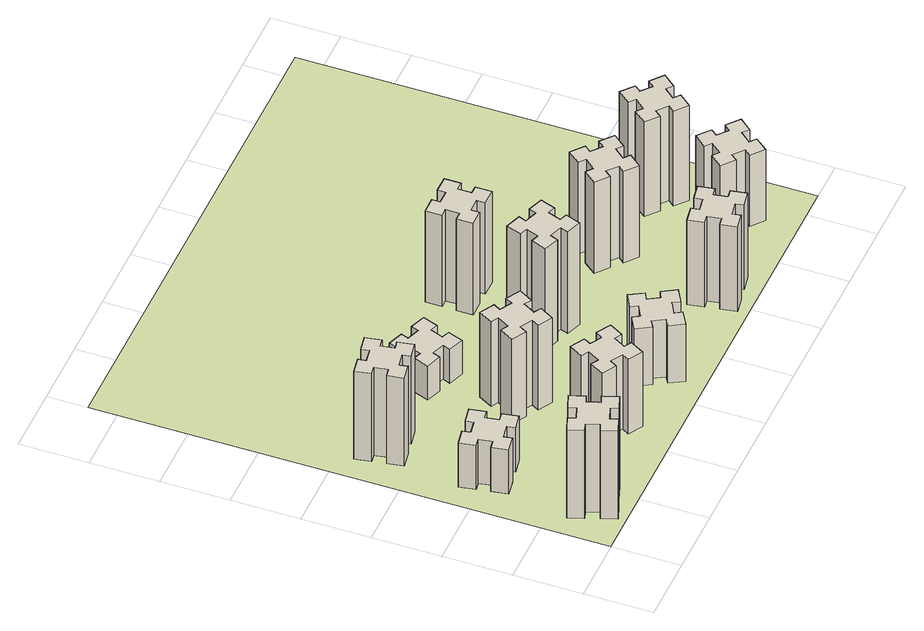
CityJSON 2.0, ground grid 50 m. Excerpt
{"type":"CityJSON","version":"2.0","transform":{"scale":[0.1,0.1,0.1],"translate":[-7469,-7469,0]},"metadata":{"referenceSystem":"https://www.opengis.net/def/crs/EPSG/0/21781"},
"CityObjects":{
"building1":{"type":"Building","attributes":{"class":"1000","function":"1000","usage":"1000","yearOfConstruction":2016,"roofType":"1000","measuredHeight":78,"storeysAboveGround":30,"storeysBelowGround":0},"geometry":[{"type":"Solid","lod":"1","boundaries":[[[[0,1,2,3,4,5,6,7,8,9,10,11,12,13,14,15,16,17,18,19]],[[17,16,20,21]],[[16,15,22,20]],[[15,14,23,22]],[[14,13,24,23]],[[13,12,25,24]],[[12,11,26,25]],[[11,10,27,26]],[[10,9,28,27]],[[9,8,29,28]],[[8,7,30,29]],[[7,6,31,30]],[[6,5,32,31]],[[5,4,33,32]],[[4,3,34,33]],[[3,2,35,34]],[[2,1,36,35]],[[1,0,37,36]],[[0,19,38,37]],[[19,18,39,38]],[[18,17,21,39]],[[24,25,26,27,28,29,30,31,32,33,34,35,36,37,38,39,21,20,22,23]]]]}]},
"building2":{"type":"Building","attributes":{"class":"1000","function":"1000","usage":"1000","yearOfConstruction":2016,"roofType":"1000","measuredHeight":39,"storeysAboveGround":30,"storeysBelowGround":0},"geometry":[{"type":"Solid","lod":"1","boundaries":[[[[40,41,42,43,44,45,46,47,48,49,50,51,52,53,54,55,56,57,58,59]],[[57,56,60,61]],[[56,55,62,60]],[[55,54,63,62]],[[54,53,64,63]],[[53,52,65,64]],[[52,51,66,65]],[[51,50,67,66]],[[50,49,68,67]],[[49,48,69,68]],[[48,47,70,69]],[[47,46,71,70]],[[46,45,72,71]],[[45,44,73,72]],[[44,43,74,73]],[[43,42,75,74]],[[42,41,76,75]],[[41,40,77,76]],[[40,59,78,77]],[[59,58,79,78]],[[58,57,61,79]],[[64,65,66,67,68,69,70,71,72,73,74,75,76,77,78,79,61,60,62,63]]]]}]},
"building3":{"type":"Building","attributes":{"class":"1000","function":"1000","usage":"1000","yearOfConstruction":2016,"roofType":"1000","measuredHeight":78,"storeysAboveGround":30,"storeysBelowGround":0},"geometry":[{"type":"Solid","lod":"1","boundaries":[[[[80,81,82,83,84,85,86,87,88,89,90,91,92,93,94,95,96,97,98,99]],[[97,96,100,101]],[[96,95,102,100]],[[95,94,103,102]],[[94,93,104,103]],[[93,92,105,104]],[[92,91,106,105]],[[91,90,107,106]],[[90,89,108,107]],[[89,88,109,108]],[[88,87,110,109]],[[87,86,111,110]],[[86,85,112,111]],[[85,84,113,112]],[[84,83,114,113]],[[83,82,115,114]],[[82,81,116,115]],[[81,80,117,116]],[[80,99,118,117]],[[99,98,119,118]],[[98,97,101,119]],[[104,105,106,107,108,109,110,111,112,113,114,115,116,117,118,119,101,100,102,103]]]]}]},
"building4":{"type":"Building","attributes":{"class":"1000","function":"1000","usage":"1000","yearOfConstruction":2016,"roofType":"1000","measuredHeight":66,"storeysAboveGround":30,"storeysBelowGround":0},"geometry":[{"type":"Solid","lod":"1","boundaries":[[[[120,121,122,123,124,125,126,127,128,129,130,131,132,133,134,135,136,137,138,139]],[[137,136,140,141]],[[136,135,142,140]],[[135,134,143,142]],[[134,133,144,143]],[[133,132,145,144]],[[132,131,146,145]],[[131,130,147,146]],[[130,129,148,147]],[[129,128,149,148]],[[128,127,150,149]],[[127,126,151,150]],[[126,125,152,151]],[[125,124,153,152]],[[124,123,154,153]],[[123,122,155,154]],[[122,121,156,155]],[[121,120,157,156]],[[120,139,158,157]],[[139,138,159,158]],[[138,137,141,159]],[[144,145,146,147,148,149,150,151,152,153,154,155,156,157,158,159,141,140,142,143]]]]}]},
"building5":{"type":"Building","attributes":{"class":"1000","function":"1000","usage":"1000","yearOfConstruction":2016,"roofType":"1000","measuredHeight":75,"storeysAboveGround":30,"storeysBelowGround":0},"geometry":[{"type":"Solid","lod":"1","boundaries":[[[[160,161,162,163,164,165,166,167,168,169,170,171,172,173,174,175,176,177,178,179]],[[177,176,180,181]],[[176,175,182,180]],[[175,174,183,182]],[[174,173,184,183]],[[173,172,185,184]],[[172,171,186,185]],[[171,170,187,186]],[[170,169,188,187]],[[169,168,189,188]],[[168,167,190,189]],[[167,166,191,190]],[[166,165,192,191]],[[165,164,193,192]],[[164,163,194,193]],[[163,162,195,194]],[[162,161,196,195]],[[161,160,197,196]],[[160,179,198,197]],[[179,178,199,198]],[[178,177,181,199]],[[184,185,186,187,188,189,190,191,192,193,194,195,196,197,198,199,181,180,182,183]]]]}]},
"building6":{"type":"Building","attributes":{"class":"1000","function":"1000","usage":"1000","yearOfConstruction":2016,"roofType":"1000","measuredHeight":30,"storeysAboveGround":30,"storeysBelowGround":0},"geometry":[{"type":"Solid","lod":"1","boundaries":[[[[200,201,202,203,204,205,206,207,208,209,210,211,212,213,214,215,216,217,218,219]],[[217,216,220,221]],[[216,215,222,220]],[[215,214,223,222]],[[214,213,224,223]],[[213,212,225,224]],[[212,211,226,225]],[[211,210,227,226]],[[210,209,228,227]],[[209,208,229,228]],[[208,207,230,229]],[[207,206,231,230]],[[206,205,232,231]],[[205,204,233,232]],[[204,203,234,233]],[[203,202,235,234]],[[202,201,236,235]],[[201,200,237,236]],[[200,219,238,237]],[[219,218,239,238]],[[218,217,221,239]],[[224,225,226,227,228,229,230,231,232,233,234,235,236,237,238,239,221,220,222,223]]]]}]},
"building7":{"type":"Building","attributes":{"class":"1000","function":"1000","usage":"1000","yearOfConstruction":2016,"roofType":"1000","measuredHeight":51,"storeysAboveGround":30,"storeysBelowGround":0},"geometry":[{"type":"Solid","lod":"1","boundaries":[[[[240,241,242,243,244,245,246,247,248,249,250,251,252,253,254,255,256,257,258,259]],[[257,256,260,261]],[[256,255,262,260]],[[255,254,263,262]],[[254,253,264,263]],[[253,252,265,264]],[[252,251,266,265]],[[251,250,267,266]],[[250,249,268,267]],[[249,248,269,268]],[[248,247,270,269]],[[247,246,271,270]],[[246,245,272,271]],[[245,244,273,272]],[[244,243,274,273]],[[243,242,275,274]],[[242,241,276,275]],[[241,240,277,276]],[[240,259,278,277]],[[259,258,279,278]],[[258,257,261,279]],[[264,265,266,267,268,269,270,271,272,273,274,275,276,277,278,279,261,260,262,263]]]]}]},
"building8":{"type":"Building","attributes":{"class":"1000","function":"1000","usage":"1000","yearOfConstruction":2016,"roofType":"1000","measuredHeight":90,"storeysAboveGround":30,"storeysBelowGround":0},"geometry":[{"type":"Solid","lod":"1","boundaries":[[[[280,281,282,283,284,285,286,287,288,289,290,291,292,293,294,295,296,297,298,299]],[[297,296,300,301]],[[296,295,302,300]],[[295,294,303,302]],[[294,293,304,303]],[[293,292,305,304]],[[292,291,306,305]],[[291,290,307,306]],[[290,289,308,307]],[[289,288,309,308]],[[288,287,310,309]],[[287,286,311,310]],[[286,285,312,311]],[[285,284,313,312]],[[284,283,314,313]],[[283,282,315,314]],[[282,281,316,315]],[[281,280,317,316]],[[280,299,318,317]],[[299,298,319,318]],[[298,297,301,319]],[[304,305,306,307,308,309,310,311,312,313,314,315,316,317,318,319,301,300,302,303]]]]}]},
"building9":{"type":"Building","attributes":{"class":"1000","function":"1000","usage":"1000","yearOfConstruction":2016,"roofType":"1000","measuredHeight":81,"storeysAboveGround":30,"storeysBelowGround":0},"geometry":[{"type":"Solid","lod":"1","boundaries":[[[[320,321,322,323,324,325,326,327,328,329,330,331,332,333,334,335,336,337,338,339]],[[337,336,340,341]],[[336,335,342,340]],[[335,334,343,342]],[[334,333,344,343]],[[333,332,345,344]],[[332,331,346,345]],[[331,330,347,346]],[[330,329,348,347]],[[329,328,349,348]],[[328,327,350,349]],[[327,326,351,350]],[[326,325,352,351]],[[325,324,353,352]],[[324,323,354,353]],[[323,322,355,354]],[[322,321,356,355]],[[321,320,357,356]],[[320,339,358,357]],[[339,338,359,358]],[[338,337,341,359]],[[344,345,346,347,348,349,350,351,352,353,354,355,356,357,358,359,341,340,342,343]]]]}]},
"building10":{"type":"Building","attributes":{"class":"1000","function":"1000","usage":"1000","yearOfConstruction":2016,"roofType":"1000","measuredHeight":75,"storeysAboveGround":30,"storeysBelowGround":0},"geometry":[{"type":"Solid","lod":"1","boundaries":[[[[360,361,362,363,364,365,366,367,368,369,370,371,372,373,374,375,376,377,378,379]],[[377,376,380,381]],[[376,375,382,380]],[[375,374,383,382]],[[374,373,384,383]],[[373,372,385,384]],[[372,371,386,385]],[[371,370,387,386]],[[370,369,388,387]],[[369,368,389,388]],[[368,367,390,389]],[[367,366,391,390]],[[366,365,392,391]],[[365,364,393,392]],[[364,363,394,393]],[[363,362,395,394]],[[362,361,396,395]],[[361,360,397,396]],[[360,379,398,397]],[[379,378,399,398]],[[378,377,381,399]],[[384,385,386,387,388,389,390,391,392,393,394,395,396,397,398,399,381,380,382,383]]]]}]},
"building11":{"type":"Building","attributes":{"class":"1000","function":"1000","usage":"1000","yearOfConstruction":2016,"roofType":"1000","measuredHeight":81,"storeysAboveGround":30,"storeysBelowGround":0},"geometry":[{"type":"Solid","lod":"1","boundaries":[[[[400,401,402,403,404,405,406,407,408,409,410,411,412,413,414,415,416,417,418,419]],[[417,416,420,421]],[[416,415,422,420]],[[415,414,423,422]],[[414,413,424,423]],[[413,412,425,424]],[[412,411,426,425]],[[411,410,427,426]],[[410,409,428,427]],[[409,408,429,428]],[[408,407,430,429]],[[407,406,431,430]],[[406,405,432,431]],[[405,404,433,432]],[[404,403,434,433]],[[403,402,435,434]],[[402,401,436,435]],[[401,400,437,436]],[[400,419,438,437]],[[419,418,439,438]],[[418,417,421,439]],[[424,425,426,427,428,429,430,431,432,433,434,435,436,437,438,439,421,420,422,423]]]]}]},
"building12":{"type":"Building","attributes":{"class":"1000","function":"1000","usage":"1000","yearOfConstruction":2016,"roofType":"1000","measuredHeight":63,"storeysAboveGround":30,"storeysBelowGround":0},"geometry":[{"type":"Solid","lod":"1","boundaries":[[[[440,441,442,443,444,445,446,447,448,449,450,451,452,453,454,455,456,457,458,459]],[[457,456,460,461]],[[456,455,462,460]],[[455,454,463,462]],[[454,453,464,463]],[[453,452,465,464]],[[452,451,466,465]],[[451,450,467,466]],[[450,449,468,467]],[[449,448,469,468]],[[448,447,470,469]],[[447,446,471,470]],[[446,445,472,471]],[[445,444,473,472]],[[444,443,474,473]],[[443,442,475,474]],[[442,441,476,475]],[[441,440,477,476]],[[440,459,478,477]],[[459,458,479,478]],[[458,457,461,479]],[[464,465,466,467,468,469,470,471,472,473,474,475,476,477,478,479,461,460,462,463]]]]}]},
"building13":{"type":"Building","attributes":{"class":"1000","function":"1000","usage":"1000","yearOfConstruction":2016,"roofType":"1000","measuredHeight":84,"storeysAboveGround":30,"storeysBelowGround":0},"geometry":[{"type":"Solid","lod":"1","boundaries":[[[[480,481,482,483,484,485,486,487,488,489,490,491,492,493,494,495,496,497,498,499]],[[497,496,500,501]],[[496,495,502,500]],[[495,494,503,502]],[[494,493,504,503]],[[493,492,505,504]],[[492,491,506,505]],[[491,490,507,506]],[[490,489,508,507]],[[489,488,509,508]],[[488,487,510,509]],[[487,486,511,510]],[[486,485,512,511]],[[485,484,513,512]],[[484,483,514,513]],[[483,482,515,514]],[[482,481,516,515]],[[481,480,517,516]],[[480,499,518,517]],[[499,498,519,518]],[[498,497,501,519]],[[504,505,506,507,508,509,510,511,512,513,514,515,516,517,518,519,501,500,502,503]]]]}]},
"landuse1":{"type":"LandUse","attributes":{"name":"plot1","function":"1010"},"geometry":[{"type":"MultiSurface","lod":"1","boundaries":[[[520,521,522,523]]]}]}
},
"vertices":[
[385,396,0],[291,362,0],[270,418,0],[157,377,0],[199,264,0],[255,285,0],[289,191,0],[233,170,0],[274,57,0],[387,99,0],[366,155,0],[460,189,0],[480,133,0],[593,174,0],[552,287,0],[496,266,0],[462,360,0],[518,380,0],[477,493,0],[364,452,0],[462,360,780],[518,380,780],[496,266,780],[552,287,780],[593,174,780],[480,133,780],[460,189,780],[366,155,780],[387,99,780],[274,57,780],[233,170,780],[289,191,780],[255,285,780],[199,264,780],[157,377,780],[270,418,780],[291,362,780],[385,396,780],[364,452,780],[477,493,780],
[405,1132,0],[307,1115,0],[297,1174,0],[178,1153,0],[199,1035,0],[258,1045,0],[276,947,0],[217,937,0],[237,818,0],[356,839,0],[345,898,0],[444,916,0],[454,857,0],[572,877,0],[551,996,0],[492,985,0],[475,1084,0],[534,1094,0],[513,1212,0],[395,1191,0],[475,1084,390],[534,1094,390],[492,985,390],[551,996,390],[572,877,390],[454,857,390],[444,916,390],[345,898,390],[356,839,390],[237,818,390],[217,937,390],[276,947,390],[258,1045,390],[199,1035,390],[178,1153,390],[297,1174,390],[307,1115,390],[405,1132,390],[395,1191,390],[513,1212,390],
[405,1872,0],[307,1855,0],[297,1914,0],[178,1893,0],[199,1775,0],[258,1785,0],[276,1687,0],[217,1677,0],[237,1558,0],[356,1579,0],[345,1638,0],[444,1656,0],[454,1597,0],[572,1617,0],[551,1736,0],[492,1725,0],[475,1824,0],[534,1834,0],[513,1952,0],[395,1931,0],[475,1824,780],[534,1834,780],[492,1725,780],[551,1736,780],[572,1617,780],[454,1597,780],[444,1656,780],[345,1638,780],[356,1579,780],[237,1558,780],[217,1677,780],[276,1687,780],[258,1785,780],[199,1775,780],[178,1893,780],[297,1914,780],[307,1855,780],[405,1872,780],[395,1931,780],[513,1952,780],
[1186,377,0],[1236,464,0],[1288,434,0],[1348,538,0],[1244,598,0],[1214,546,0],[1127,596,0],[1157,648,0],[1053,708,0],[993,604,0],[1045,574,0],[995,487,0],[943,517,0],[883,413,0],[987,353,0],[1017,405,0],[1104,355,0],[1074,303,0],[1178,243,0],[1238,347,0],[1104,355,660],[1074,303,660],[1017,405,660],[987,353,660],[883,413,660],[943,517,660],[995,487,660],[1045,574,660],[993,604,660],[1053,708,660],[1157,648,660],[1127,596,660],[1214,546,660],[1244,598,660],[1348,538,660],[1288,434,660],[1236,464,660],[1186,377,660],[1238,347,660],[1178,243,660],
[1186,1017,0],[1236,1104,0],[1288,1074,0],[1348,1178,0],[1244,1238,0],[1214,1186,0],[1127,1236,0],[1157,1288,0],[1053,1348,0],[993,1244,0],[1045,1214,0],[995,1127,0],[943,1157,0],[883,1053,0],[987,993,0],[1017,1045,0],[1104,995,0],[1074,943,0],[1178,883,0],[1238,987,0],[1104,995,750],[1074,943,750],[1017,1045,750],[987,993,750],[883,1053,750],[943,1157,750],[995,1127,750],[1045,1214,750],[993,1244,750],[1053,1348,750],[1157,1288,750],[1127,1236,750],[1214,1186,750],[1244,1238,750],[1348,1178,750],[1288,1074,750],[1236,1104,750],[1186,1017,750],[1238,987,750],[1178,883,750],
[1031,1669,0],[1125,1635,0],[1104,1579,0],[1217,1537,0],[1258,1650,0],[1202,1671,0],[1236,1765,0],[1292,1744,0],[1333,1857,0],[1220,1898,0],[1200,1842,0],[1106,1876,0],[1127,1932,0],[1014,1973,0],[973,1860,0],[1029,1840,0],[995,1746,0],[939,1767,0],[897,1654,0],[1010,1613,0],[995,1746,300],[939,1767,300],[1029,1840,300],[973,1860,300],[1014,1973,300],[1127,1932,300],[1106,1876,300],[1200,1842,300],[1220,1898,300],[1333,1857,300],[1292,1744,300],[1236,1765,300],[1202,1671,300],[1258,1650,300],[1217,1537,300],[1104,1579,300],[1125,1635,300],[1031,1669,300],[1010,1613,300],[897,1654,300],
[1744,496,0],[1657,446,0],[1627,498,0],[1523,438,0],[1583,334,0],[1635,364,0],[1685,277,0],[1633,247,0],[1693,143,0],[1797,203,0],[1767,255,0],[1854,305,0],[1884,253,0],[1988,313,0],[1928,417,0],[1876,387,0],[1826,474,0],[1878,504,0],[1818,608,0],[1714,548,0],[1826,474,510],[1878,504,510],[1876,387,510],[1928,417,510],[1988,313,510],[1884,253,510],[1854,305,510],[1767,255,510],[1797,203,510],[1693,143,510],[1633,247,510],[1685,277,510],[1635,364,510],[1583,334,510],[1523,438,510],[1627,498,510],[1657,446,510],[1744,496,510],[1714,548,510],[1818,608,510],
[1940,1302,0],[1846,1336,0],[1867,1392,0],[1754,1433,0],[1713,1320,0],[1769,1300,0],[1735,1206,0],[1679,1227,0],[1637,1114,0],[1750,1073,0],[1771,1129,0],[1865,1095,0],[1844,1039,0],[1957,997,0],[1998,1110,0],[1942,1131,0],[1976,1225,0],[2032,1204,0],[2073,1317,0],[1960,1358,0],[1976,1225,900],[2032,1204,900],[1942,1131,900],[1998,1110,900],[1957,997,900],[1844,1039,900],[1865,1095,900],[1771,1129,900],[1750,1073,900],[1637,1114,900],[1679,1227,900],[1735,1206,900],[1769,1300,900],[1713,1320,900],[1754,1433,900],[1867,1392,900],[1846,1336,900],[1940,1302,900],[1960,1358,900],[2073,1317,900],
[1845,1905,0],[1845,1805,0],[1785,1805,0],[1785,1685,0],[1905,1685,0],[1905,1745,0],[2005,1745,0],[2005,1685,0],[2125,1685,0],[2125,1805,0],[2065,1805,0],[2065,1905,0],[2125,1905,0],[2125,2025,0],[2005,2025,0],[2005,1965,0],[1905,1965,0],[1905,2025,0],[1785,2025,0],[1785,1905,0],[1905,1965,810],[1905,2025,810],[2005,1965,810],[2005,2025,810],[2125,2025,810],[2125,1905,810],[2065,1905,810],[2065,1805,810],[2125,1805,810],[2125,1685,810],[2005,1685,810],[2005,1745,810],[1905,1745,810],[1905,1685,810],[1785,1685,810],[1785,1805,810],[1845,1805,810],[1845,1905,810],[1785,1905,810],[1785,2025,810],
[2712,245,0],[2695,344,0],[2754,354,0],[2733,472,0],[2615,451,0],[2625,392,0],[2527,375,0],[2517,434,0],[2398,413,0],[2419,295,0],[2478,305,0],[2496,207,0],[2437,197,0],[2457,78,0],[2576,99,0],[2565,158,0],[2664,176,0],[2674,117,0],[2792,137,0],[2771,256,0],[2664,176,750],[2674,117,750],[2565,158,750],[2576,99,750],[2457,78,750],[2437,197,750],[2496,207,750],[2478,305,750],[2419,295,750],[2398,413,750],[2517,434,750],[2527,375,750],[2625,392,750],[2615,451,750],[2733,472,750],[2754,354,750],[2695,344,750],[2712,245,750],[2771,256,750],[2792,137,750],
[2747,1006,0],[2812,1083,0],[2858,1044,0],[2935,1136,0],[2843,1213,0],[2804,1167,0],[2728,1232,0],[2766,1278,0],[2674,1355,0],[2597,1263,0],[2643,1224,0],[2579,1148,0],[2533,1186,0],[2456,1094,0],[2548,1017,0],[2586,1063,0],[2663,999,0],[2624,953,0],[2716,876,0],[2793,968,0],[2663,999,810],[2624,953,810],[2586,1063,810],[2548,1017,810],[2456,1094,810],[2533,1186,810],[2579,1148,810],[2643,1224,810],[2597,1263,810],[2674,1355,810],[2766,1278,810],[2728,1232,810],[2804,1167,810],[2843,1213,810],[2935,1136,810],[2858,1044,810],[2812,1083,810],[2747,1006,810],[2793,968,810],[2716,876,810],
[3444,527,0],[3368,592,0],[3406,638,0],[3314,715,0],[3237,623,0],[3283,584,0],[3219,508,0],[3173,546,0],[3096,454,0],[3188,377,0],[3226,423,0],[3303,359,0],[3264,313,0],[3356,236,0],[3433,328,0],[3387,366,0],[3452,443,0],[3498,404,0],[3575,496,0],[3483,573,0],[3452,443,630],[3498,404,630],[3387,366,630],[3433,328,630],[3356,236,630],[3264,313,630],[3303,359,630],[3226,423,630],[3188,377,630],[3096,454,630],[3173,546,630],[3219,508,630],[3283,584,630],[3237,623,630],[3314,715,630],[3406,638,630],[3368,592,630],[3444,527,630],[3483,573,630],[3575,496,630],
[3283,1124,0],[3219,1048,0],[3173,1086,0],[3096,994,0],[3188,917,0],[3226,963,0],[3303,899,0],[3264,853,0],[3356,776,0],[3433,868,0],[3387,906,0],[3452,983,0],[3498,944,0],[3575,1036,0],[3483,1113,0],[3444,1067,0],[3368,1132,0],[3406,1178,0],[3314,1255,0],[3237,1163,0],[3368,1132,840],[3406,1178,840],[3444,1067,840],[3483,1113,840],[3575,1036,840],[3498,944,840],[3452,983,840],[3387,906,840],[3433,868,840],[3356,776,840],[3264,853,840],[3303,899,840],[3226,963,840],[3188,917,840],[3096,994,840],[3173,1086,840],[3219,1048,840],[3283,1124,840],[3237,1163,840],[3314,1255,840],
[5,3705,0],[3705,3705,0],[3705,5,0],[5,5,0]
]}
